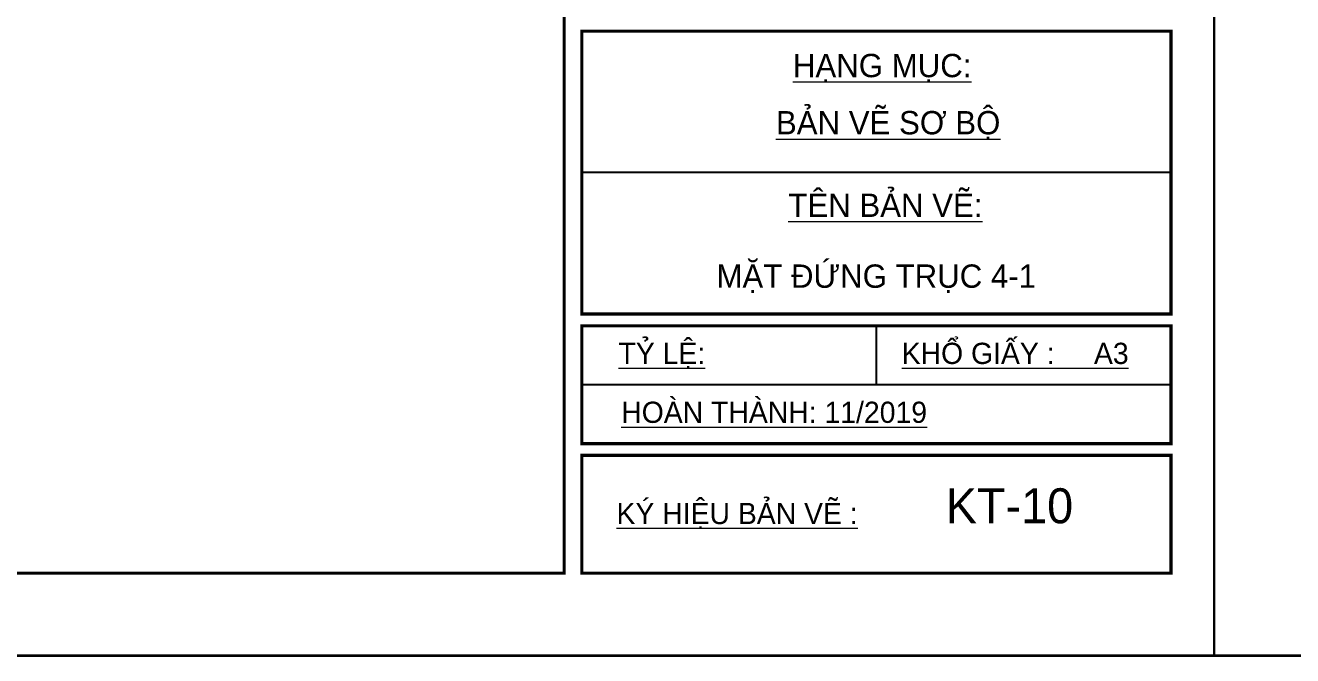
# Model space of a CAD drawing. Header units: inches. Extents: x 274208 to 641690, y -81912 to 129129.
# Drawn here: x 464077 to 469454, y 63570 to 66245 of the extents above; entities that cross this region are included whole.
import ezdxf
from ezdxf.enums import TextEntityAlignment as Align

# ---------------------------------------------------------------- set-up
doc = ezdxf.new("R2010")
doc.units = ezdxf.units.IN
doc.header["$MEASUREMENT"] = 0
for name, color, linetype, lineweight in [('05.Text', 253, 'Continuous', 18), ('11.Khung bo', 32, 'Continuous', 50), ('12.Khung', 36, 'Continuous', 25)]:
    doc.layers.add(name, color=color, linetype=linetype, lineweight=lineweight)
doc.layers.add('Tpl_Bound', color=1, linetype='Continuous', plot=False)
doc.styles.add('VnAvantH', font='')
doc.styles.get('VnAvantH').set_extended_font_data('.VnAvantH')

# ---------------------------------------------------------------- blocks, each defined once
blk = doc.blocks.new('100')
at = {"layer": '11.Khung bo', "const_width": 26.7}
for points in [[(1860913, -945240), (1860913, -916940), (1896063, -916940), (1896063, -945240)], [(1896213, -943040), (1901213, -943040), (1901213, -940640), (1896213, -940640)], [(1896213, -944140), (1901213, -944140), (1901213, -943140), (1896213, -943140)], [(1896213, -945240), (1901213, -945240), (1901213, -944240), (1896213, -944240)]]:
    blk.add_lwpolyline(points, close=True, dxfattribs=at)
at = {"layer": '12.Khung'}
for p, q in [((1901213, -941840), (1896213, -941840)), ((1898713, -943640), (1898713, -943140)), ((1901213, -943640), (1896213, -943640))]:
    blk.add_line(p, q, dxfattribs=at)
at = {"layer": '12.Khung', "color": 1}
blk.add_lwpolyline([(1901579, -945940), (1901579, -916240), (1859580, -916240), (1859580, -945940)], close=True, dxfattribs=at)
at = {"layer": '05.Text', "style": 'VnAvantH'}
for s, height, p in [('%%Uh¹ng môc:', 198, (1898005, -941030)), ('%%Ub¶n vÏ s¬ bé', 198, (1897861, -941515)), ('%%Utªn b¶n vÏ:', 198, (1897966, -942216)), ('%%Utû lÖ:', 180, (1896525, -943464)), ('%%UKHæ GIÊY :     A3', 180, (1898928, -943464)), ('%%Uhoµn thµnh: 11/2019', 180, (1896548, -943964)), ('%%Uký hiÖu b¶n vÏ :', 180, (1896508, -944823))]:
    blk.add_text(s, height=height, dxfattribs=at).set_placement(p)

msp = doc.modelspace()

# ---------------------------------------------------------------- linework, layer by layer
at = {"layer": 'Tpl_Bound', "color": 1}
for points in [[(448121.1, 63570.3), (448121.1, 78420.2), (469120.9, 78420.2), (469120.9, 63570.3)], [(469120.9, 63570.3), (469120.9, 78420.2), (490120.8, 78420.2), (490120.8, 63570.3)]]:
    msp.add_lwpolyline(points, close=True, dxfattribs=at)

# ---------------------------------------------------------------- block references
at = {"layer": '05.Text', "xscale": 0.5, "yscale": 0.5, "zscale": 0.5}
for p in [(-481668.7, 536540.2), (-460668.9, 536540.2)]:
    msp.add_blockref('100', p, dxfattribs=at)

# ---------------------------------------------------------------- texts
at = {"layer": '05.Text', "style": 'VnAvantH'}
for s, height, p in [('MÆT ®øng trôc 4-1', 98.999, (468365.3, 65131.5)), ('KT-10', 148.5, (468522.9, 64132.1))]:
    msp.add_text(s, height=height, dxfattribs=at).set_placement(p, align=Align.RIGHT)

doc.saveas('drawing.dxf')
